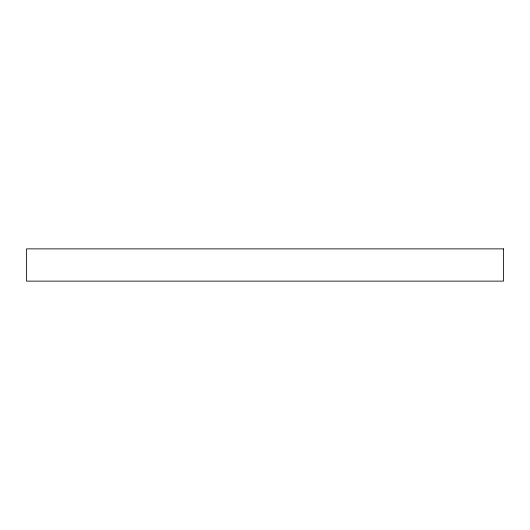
<?xml version="1.0" encoding="UTF-8"?>
<svg xmlns="http://www.w3.org/2000/svg" width="530" height="530" viewBox="0 0 530 530"><rect width="100%" height="100%" fill="white"/><g stroke="black" fill="none" stroke-linecap="round" stroke-linejoin="round"><path stroke-width="0.79" d="M503.5 248.875L26.5 248.875L26.5 281.125L503.5 281.125L503.5 248.875"/></g></svg>
